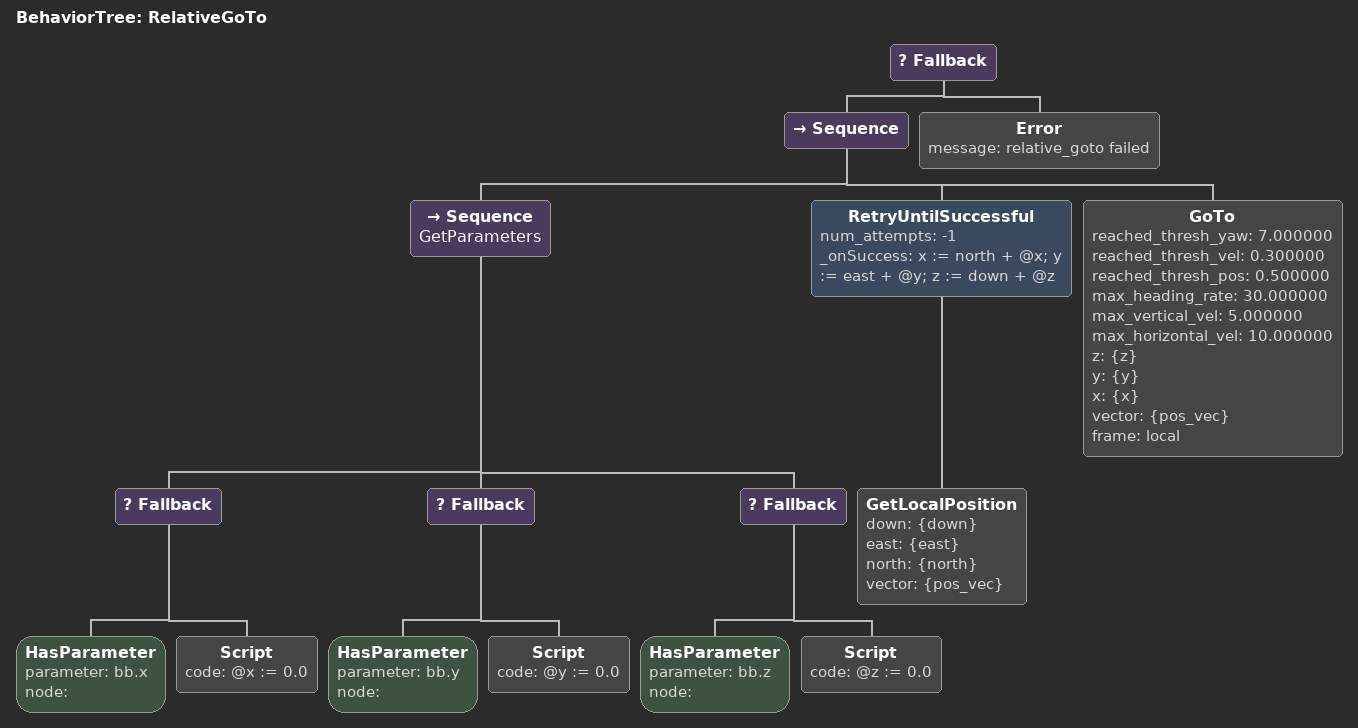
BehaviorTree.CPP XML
<?xml version="1.0" encoding="UTF-8"?>
<root BTCPP_format="4"
      main_tree_to_execute="RelativeGoTo">
  <BehaviorTree ID="RelativeGoTo">
    <Fallback>
      <Sequence>
        <Sequence name="GetParameters">
          <Fallback>
            <HasParameter parameter="bb.x"
                          node=""/>
            <Script code="@x := 0.0"/>
          </Fallback>
          <Fallback>
            <HasParameter parameter="bb.y"
                          node=""/>
            <Script code="@y := 0.0"/>
          </Fallback>
          <Fallback>
            <HasParameter parameter="bb.z"
                          node=""/>
            <Script code="@z := 0.0"/>
          </Fallback>
        </Sequence>
        <RetryUntilSuccessful num_attempts="-1"
                              _onSuccess="x := north + @x; y := east + @y; z := down + @z">
          <GetLocalPosition down="{down}"
                            east="{east}"
                            north="{north}"
                            vector="{pos_vec}"/>
        </RetryUntilSuccessful>
        <GoTo reached_thresh_yaw="7.000000"
              reached_thresh_vel="0.300000"
              reached_thresh_pos="0.500000"
              max_heading_rate="30.000000"
              max_vertical_vel="5.000000"
              max_horizontal_vel="10.000000"
              z="{z}"
              y="{y}"
              x="{x}"
              vector="{pos_vec}"
              frame="local"/>
      </Sequence>
      <Error message="relative_goto failed"/>
    </Fallback>
  </BehaviorTree>

</root>
